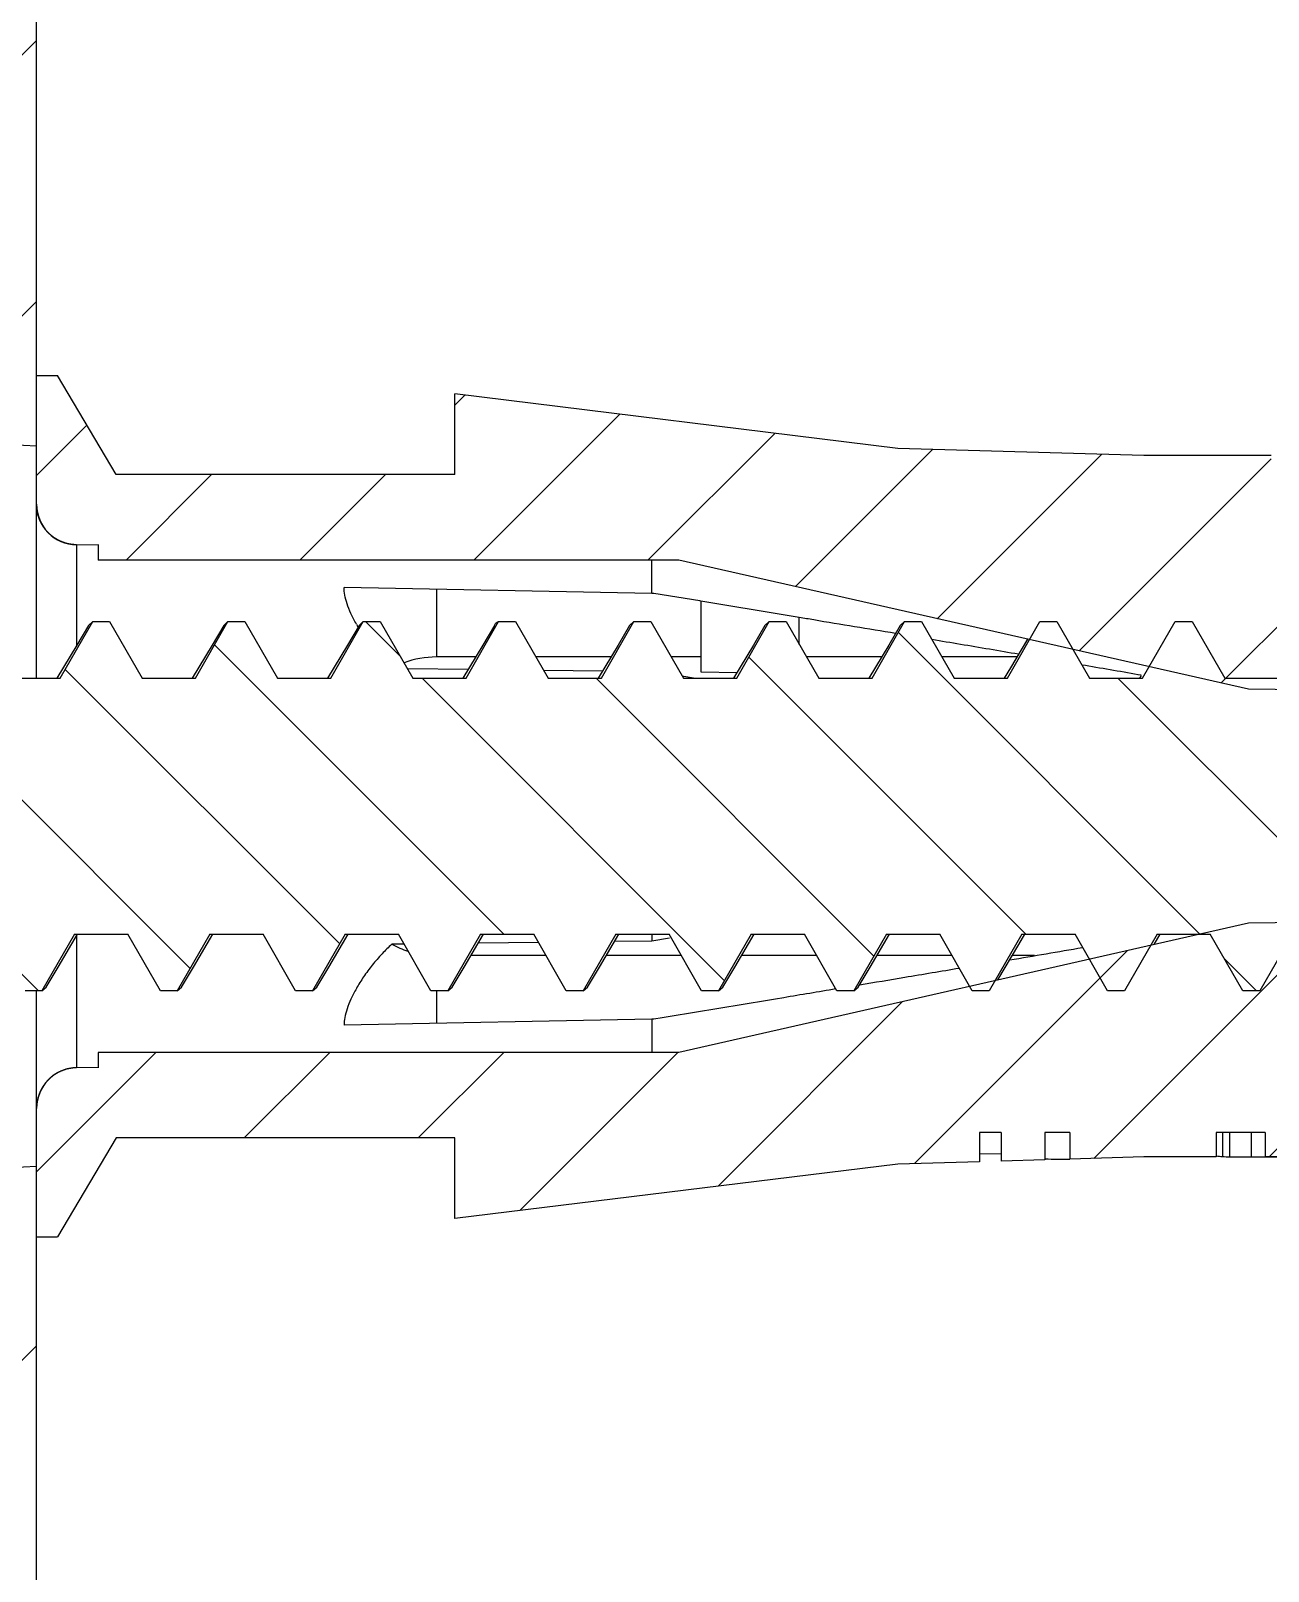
# Model space of a CAD drawing. Header units: millimetres. Extents: x 3559 to 4719, y 1270 to 1649.
# Drawn here: x 4385.96 to 4396.02, y 1458.05 to 1470.57 of the extents above; entities that cross this region are included whole.
import ezdxf

# ---------------------------------------------------------------- set-up
doc = ezdxf.new("R2010")
doc.units = ezdxf.units.MM
doc.layers.get('0').update_dxf_attribs({"linetype": 'CONTINUOUS'})

msp = doc.modelspace()

# ---------------------------------------------------------------- hatches: boundary and pattern name
h = msp.add_hatch()
h.set_pattern_fill('DEFAULT__7', color=5, scale=1.5, angle=45, style=0)
h.set_pattern_definition([(45, (3411.6533, 1037.0707), (-1.0606602, 1.0606602), [])])
edge = h.paths.add_edge_path()
edge.add_line((4382.411, 1452.069), (4382.411, 1454.069))
edge.add_line((4382.411, 1454.069), (4383.511, 1454.165))
edge.add_line((4383.511, 1454.165), (4383.511, 1457.569))
edge.add_line((4383.511, 1457.569), (4382.411, 1457.665))
edge.add_line((4382.411, 1457.665), (4382.411, 1458.269))
edge.add_line((4382.411, 1458.269), (4384.611, 1459.769))
edge.add_line((4384.611, 1459.769), (4384.611, 1461.269))
edge.add_line((4384.611, 1461.269), (4386.011, 1461.342))
edge.add_line((4386.011, 1461.342), (4386.011, 1452.513))
edge.add_spline(control_points=[(4386.011, 1452.513), (4386.011, 1452.343), (4385.894, 1452.221), (4385.724, 1452.213)], knot_values=[0, 0, 0, 0, 1, 1, 1, 1], degree=3, periodic=0)
edge.add_line((4385.724, 1452.213), (4382.411, 1452.069))
edge = h.paths.add_edge_path()
edge.add_line((4382.411, 1541.069), (4382.411, 1543.069))
edge.add_line((4382.411, 1543.069), (4385.724, 1542.924))
edge.add_spline(control_points=[(4386.011, 1542.624), (4386.011, 1542.794), (4385.894, 1542.916), (4385.724, 1542.924)], knot_values=[0, 0, 0, 0, 1, 1, 1, 1], degree=3, periodic=0)
edge.add_line((4386.011, 1542.624), (4386.011, 1533.795))
edge.add_line((4386.011, 1533.795), (4384.611, 1533.869))
edge.add_line((4384.611, 1533.869), (4384.611, 1535.369))
edge.add_line((4384.611, 1535.369), (4382.411, 1536.869))
edge.add_line((4382.411, 1536.869), (4382.411, 1537.472))
edge.add_line((4382.411, 1537.472), (4383.511, 1537.569))
edge.add_line((4383.511, 1537.569), (4383.511, 1540.972))
edge.add_line((4383.511, 1540.972), (4382.411, 1541.069))
h.paths.add_polyline_path([(4386.011, 1467.195), (4386.011, 1486.443), (4383.511, 1486.53), (4382.411, 1486.569), (4382.411, 1485.665), (4383.511, 1485.569), (4383.511, 1470.969), (4382.411, 1470.872), (4382.411, 1470.269), (4384.611, 1468.769), (4384.611, 1467.269)])
h.paths.add_polyline_path([(4386.011, 1508.694), (4386.011, 1527.942), (4384.611, 1527.869), (4384.611, 1526.369), (4382.411, 1524.869), (4382.411, 1524.265), (4383.511, 1524.169), (4383.511, 1509.569), (4382.411, 1509.472), (4382.411, 1508.569), (4383.511, 1508.607)])
h = msp.add_hatch()
h.set_pattern_fill('DEFAULT__3', color=2, angle=135, style=0)
h.set_pattern_definition([(135, (3411.6533, 1037.0707), (-0.7071068, -0.7071068), [])])
edge = h.paths.add_edge_path()
edge.add_line((4384.611, 1460.769), (4384.611, 1463.229))
edge.add_line((4384.611, 1463.229), (4384.685, 1463.229))
edge.add_line((4384.685, 1463.229), (4384.817, 1463))
edge.add_line((4384.817, 1463), (4384.955, 1463))
edge.add_line((4384.955, 1463), (4385.086, 1463.229))
edge.add_line((4385.086, 1463.229), (4385.652, 1463.229))
edge.add_line((4385.652, 1463.229), (4385.917, 1462.769))
edge.add_line((4385.917, 1462.769), (4386.055, 1462.769))
edge.add_line((4386.055, 1462.769), (4386.32, 1463.229))
edge.add_line((4386.32, 1463.229), (4386.752, 1463.229))
edge.add_line((4386.752, 1463.229), (4387.017, 1462.769))
edge.add_line((4387.017, 1462.769), (4387.155, 1462.769))
edge.add_line((4387.155, 1462.769), (4387.42, 1463.229))
edge.add_line((4387.42, 1463.229), (4387.852, 1463.229))
edge.add_line((4387.852, 1463.229), (4388.117, 1462.769))
edge.add_line((4388.117, 1462.769), (4388.255, 1462.769))
edge.add_line((4388.255, 1462.769), (4388.52, 1463.229))
edge.add_line((4388.52, 1463.229), (4388.952, 1463.229))
edge.add_line((4388.952, 1463.229), (4389.217, 1462.769))
edge.add_line((4389.217, 1462.769), (4389.355, 1462.769))
edge.add_line((4389.355, 1462.769), (4389.62, 1463.229))
edge.add_line((4389.62, 1463.229), (4390.052, 1463.229))
edge.add_line((4390.052, 1463.229), (4390.317, 1462.769))
edge.add_line((4390.317, 1462.769), (4390.455, 1462.769))
edge.add_line((4390.455, 1462.769), (4390.72, 1463.229))
edge.add_line((4390.72, 1463.229), (4391.152, 1463.229))
edge.add_line((4391.152, 1463.229), (4391.417, 1462.769))
edge.add_line((4391.417, 1462.769), (4391.555, 1462.769))
edge.add_line((4391.555, 1462.769), (4391.82, 1463.229))
edge.add_line((4391.82, 1463.229), (4392.252, 1463.229))
edge.add_line((4392.252, 1463.229), (4392.517, 1462.769))
edge.add_line((4392.517, 1462.769), (4392.655, 1462.769))
edge.add_line((4392.655, 1462.769), (4392.92, 1463.229))
edge.add_line((4392.92, 1463.229), (4393.352, 1463.229))
edge.add_line((4393.352, 1463.229), (4393.617, 1462.769))
edge.add_line((4393.617, 1462.769), (4393.755, 1462.769))
edge.add_line((4393.755, 1462.769), (4394.02, 1463.229))
edge.add_line((4394.02, 1463.229), (4394.452, 1463.229))
edge.add_line((4394.452, 1463.229), (4394.717, 1462.769))
edge.add_line((4394.717, 1462.769), (4394.855, 1462.769))
edge.add_line((4394.855, 1462.769), (4395.12, 1463.229))
edge.add_line((4395.12, 1463.229), (4395.552, 1463.229))
edge.add_line((4395.552, 1463.229), (4395.817, 1462.769))
edge.add_line((4395.817, 1462.769), (4395.955, 1462.769))
edge.add_line((4395.955, 1462.769), (4396.22, 1463.229))
edge.add_line((4396.22, 1463.229), (4396.652, 1463.229))
edge.add_line((4396.652, 1463.229), (4396.917, 1462.769))
edge.add_line((4396.917, 1462.769), (4397.055, 1462.769))
edge.add_line((4397.055, 1462.769), (4397.32, 1463.229))
edge.add_line((4397.32, 1463.229), (4397.752, 1463.229))
edge.add_line((4397.752, 1463.229), (4398.017, 1462.769))
edge.add_line((4398.017, 1462.769), (4398.155, 1462.769))
edge.add_line((4398.155, 1462.769), (4398.42, 1463.229))
edge.add_line((4398.42, 1463.229), (4398.852, 1463.229))
edge.add_line((4398.852, 1463.229), (4399.117, 1462.769))
edge.add_line((4399.117, 1462.769), (4399.255, 1462.769))
edge.add_line((4399.255, 1462.769), (4399.52, 1463.229))
edge.add_line((4399.52, 1463.229), (4399.952, 1463.229))
edge.add_line((4399.952, 1463.229), (4400.217, 1462.769))
edge.add_line((4400.217, 1462.769), (4400.355, 1462.769))
edge.add_line((4400.355, 1462.769), (4400.62, 1463.229))
edge.add_line((4400.62, 1463.229), (4401.052, 1463.229))
edge.add_line((4401.052, 1463.229), (4401.317, 1462.769))
edge.add_line((4401.317, 1462.769), (4401.455, 1462.769))
edge.add_line((4401.455, 1462.769), (4401.72, 1463.229))
edge.add_line((4401.72, 1463.229), (4402.152, 1463.229))
edge.add_line((4402.152, 1463.229), (4402.417, 1462.769))
edge.add_line((4402.417, 1462.769), (4402.555, 1462.769))
edge.add_line((4402.555, 1462.769), (4402.82, 1463.229))
edge.add_line((4402.82, 1463.229), (4403.252, 1463.229))
edge.add_line((4403.252, 1463.229), (4403.517, 1462.769))
edge.add_line((4403.517, 1462.769), (4403.655, 1462.769))
edge.add_line((4403.655, 1462.769), (4403.92, 1463.229))
edge.add_line((4403.92, 1463.229), (4404.352, 1463.229))
edge.add_line((4404.352, 1463.229), (4404.617, 1462.769))
edge.add_line((4404.617, 1462.769), (4404.755, 1462.769))
edge.add_line((4404.755, 1462.769), (4405.02, 1463.229))
edge.add_line((4405.02, 1463.229), (4405.452, 1463.229))
edge.add_line((4405.452, 1463.229), (4405.717, 1462.769))
edge.add_line((4405.717, 1462.769), (4405.855, 1462.769))
edge.add_line((4405.855, 1462.769), (4406.12, 1463.229))
edge.add_line((4406.12, 1463.229), (4406.566, 1463.229))
edge.add_line((4406.566, 1463.229), (4406.817, 1462.794))
edge.add_line((4406.817, 1462.794), (4406.955, 1462.794))
edge.add_line((4406.955, 1462.794), (4407.244, 1463.295))
edge.add_spline(control_points=[(4407.244, 1463.295), (4407.289, 1463.309), (4407.333, 1463.325), (4407.376, 1463.343)], knot_values=[0, 0, 0, 0, 1, 1, 1, 1], degree=3, periodic=0)
edge.add_line((4407.376, 1463.343), (4407.843, 1463.536))
edge.add_line((4407.843, 1463.536), (4407.917, 1463.407))
edge.add_line((4407.917, 1463.407), (4408.055, 1463.407))
edge.add_line((4408.055, 1463.407), (4408.219, 1463.692))
edge.add_line((4408.219, 1463.692), (4409.611, 1464.269))
edge.add_line((4409.611, 1464.269), (4407.793, 1465.021))
edge.add_line((4407.793, 1465.021), (4407.505, 1465.521))
edge.add_line((4407.505, 1465.521), (4407.367, 1465.521))
edge.add_line((4407.367, 1465.521), (4407.211, 1465.251))
edge.add_spline(control_points=[(4406.802, 1465.309), (4406.941, 1465.309), (4407.078, 1465.289), (4407.211, 1465.251)], knot_values=[0, 0, 0, 0, 1, 1, 1, 1], degree=3, periodic=0)
edge.add_line((4406.802, 1465.309), (4406.67, 1465.309))
edge.add_line((4406.67, 1465.309), (4406.405, 1465.769))
edge.add_line((4406.405, 1465.769), (4406.267, 1465.769))
edge.add_line((4406.267, 1465.769), (4406.002, 1465.309))
edge.add_line((4406.002, 1465.309), (4405.57, 1465.309))
edge.add_line((4405.57, 1465.309), (4405.305, 1465.769))
edge.add_line((4405.305, 1465.769), (4405.167, 1465.769))
edge.add_line((4405.167, 1465.769), (4404.902, 1465.309))
edge.add_line((4404.902, 1465.309), (4404.47, 1465.309))
edge.add_line((4404.47, 1465.309), (4404.205, 1465.769))
edge.add_line((4404.205, 1465.769), (4404.067, 1465.769))
edge.add_line((4404.067, 1465.769), (4403.802, 1465.309))
edge.add_line((4403.802, 1465.309), (4403.37, 1465.309))
edge.add_line((4403.37, 1465.309), (4403.105, 1465.769))
edge.add_line((4403.105, 1465.769), (4402.967, 1465.769))
edge.add_line((4402.967, 1465.769), (4402.702, 1465.309))
edge.add_line((4402.702, 1465.309), (4402.27, 1465.309))
edge.add_line((4402.27, 1465.309), (4402.005, 1465.769))
edge.add_line((4402.005, 1465.769), (4401.867, 1465.769))
edge.add_line((4401.867, 1465.769), (4401.602, 1465.309))
edge.add_line((4401.602, 1465.309), (4401.17, 1465.309))
edge.add_line((4401.17, 1465.309), (4400.905, 1465.769))
edge.add_line((4400.905, 1465.769), (4400.767, 1465.769))
edge.add_line((4400.767, 1465.769), (4400.502, 1465.309))
edge.add_line((4400.502, 1465.309), (4400.07, 1465.309))
edge.add_line((4400.07, 1465.309), (4399.805, 1465.769))
edge.add_line((4399.805, 1465.769), (4399.667, 1465.769))
edge.add_line((4399.667, 1465.769), (4399.402, 1465.309))
edge.add_line((4399.402, 1465.309), (4398.97, 1465.309))
edge.add_line((4398.97, 1465.309), (4398.705, 1465.769))
edge.add_line((4398.705, 1465.769), (4398.567, 1465.769))
edge.add_line((4398.567, 1465.769), (4398.302, 1465.309))
edge.add_line((4398.302, 1465.309), (4397.87, 1465.309))
edge.add_line((4397.87, 1465.309), (4397.605, 1465.769))
edge.add_line((4397.605, 1465.769), (4397.467, 1465.769))
edge.add_line((4397.467, 1465.769), (4397.202, 1465.309))
edge.add_line((4397.202, 1465.309), (4396.77, 1465.309))
edge.add_line((4396.77, 1465.309), (4396.505, 1465.769))
edge.add_line((4396.505, 1465.769), (4396.367, 1465.769))
edge.add_line((4396.367, 1465.769), (4396.102, 1465.309))
edge.add_line((4396.102, 1465.309), (4395.67, 1465.309))
edge.add_line((4395.67, 1465.309), (4395.405, 1465.769))
edge.add_line((4395.405, 1465.769), (4395.267, 1465.769))
edge.add_line((4395.267, 1465.769), (4395.002, 1465.309))
edge.add_line((4395.002, 1465.309), (4394.57, 1465.309))
edge.add_line((4394.57, 1465.309), (4394.305, 1465.769))
edge.add_line((4394.305, 1465.769), (4394.167, 1465.769))
edge.add_line((4394.167, 1465.769), (4393.902, 1465.309))
edge.add_line((4393.902, 1465.309), (4393.47, 1465.309))
edge.add_line((4393.47, 1465.309), (4393.205, 1465.769))
edge.add_line((4393.205, 1465.769), (4393.067, 1465.769))
edge.add_line((4393.067, 1465.769), (4392.802, 1465.309))
edge.add_line((4392.802, 1465.309), (4392.37, 1465.309))
edge.add_line((4392.37, 1465.309), (4392.105, 1465.769))
edge.add_line((4392.105, 1465.769), (4391.967, 1465.769))
edge.add_line((4391.967, 1465.769), (4391.702, 1465.309))
edge.add_line((4391.702, 1465.309), (4391.27, 1465.309))
edge.add_line((4391.27, 1465.309), (4391.005, 1465.769))
edge.add_line((4391.005, 1465.769), (4390.867, 1465.769))
edge.add_line((4390.867, 1465.769), (4390.602, 1465.309))
edge.add_line((4390.602, 1465.309), (4390.17, 1465.309))
edge.add_line((4390.17, 1465.309), (4389.905, 1465.769))
edge.add_line((4389.905, 1465.769), (4389.767, 1465.769))
edge.add_line((4389.767, 1465.769), (4389.502, 1465.309))
edge.add_line((4389.502, 1465.309), (4389.07, 1465.309))
edge.add_line((4389.07, 1465.309), (4388.805, 1465.769))
edge.add_line((4388.805, 1465.769), (4388.667, 1465.769))
edge.add_line((4388.667, 1465.769), (4388.402, 1465.309))
edge.add_line((4388.402, 1465.309), (4387.97, 1465.309))
edge.add_line((4387.97, 1465.309), (4387.705, 1465.769))
edge.add_line((4387.705, 1465.769), (4387.567, 1465.769))
edge.add_line((4387.567, 1465.769), (4387.302, 1465.309))
edge.add_line((4387.302, 1465.309), (4386.87, 1465.309))
edge.add_line((4386.87, 1465.309), (4386.605, 1465.769))
edge.add_line((4386.605, 1465.769), (4386.467, 1465.769))
edge.add_line((4386.467, 1465.769), (4386.202, 1465.309))
edge.add_line((4386.202, 1465.309), (4385.763, 1465.309))
edge.add_line((4385.763, 1465.309), (4385.505, 1465.757))
edge.add_line((4385.505, 1465.757), (4385.367, 1465.757))
edge.add_line((4385.367, 1465.757), (4385.108, 1465.309))
edge.add_line((4385.108, 1465.309), (4384.611, 1465.309))
edge.add_line((4384.611, 1465.309), (4384.611, 1467.769))
edge.add_line((4384.611, 1467.769), (4384.311, 1467.769))
edge.add_line((4384.311, 1467.769), (4384.311, 1466.969))
edge.add_spline(control_points=[(4382.793, 1466.029), (4383.07, 1466.64), (4383.64, 1466.994), (4384.311, 1466.969)], knot_values=[0, 0, 0, 0, 1, 1, 1, 1], degree=3, periodic=0)
edge.add_line((4382.793, 1466.029), (4384.11, 1465.019))
edge.add_line((4384.11, 1465.019), (4384.311, 1464.269))
edge.add_line((4384.311, 1464.269), (4384.11, 1463.519))
edge.add_line((4384.11, 1463.519), (4382.793, 1462.508))
edge.add_spline(control_points=[(4382.793, 1462.508), (4383.07, 1461.897), (4383.64, 1461.543), (4384.311, 1461.569)], knot_values=[0, 0, 0, 0, 1, 1, 1, 1], degree=3, periodic=0)
edge.add_line((4384.311, 1461.569), (4384.311, 1460.769))
edge.add_line((4384.311, 1460.769), (4384.611, 1460.769))
h = msp.add_hatch()
h.set_pattern_fill('DEFAULT__4', color=2, angle=45, style=0)
h.set_pattern_definition([(45, (3411.6533, 1037.0707), (-0.7071068, 0.7071068), [])])
edge = h.paths.add_edge_path()
edge.add_line((4410.861, 1463.469), (4395.861, 1463.319))
edge.add_line((4395.861, 1463.319), (4391.231, 1462.269))
edge.add_line((4391.231, 1462.269), (4386.511, 1462.269))
edge.add_line((4386.511, 1462.269), (4386.511, 1462.146))
edge.add_line((4386.511, 1462.146), (4386.517, 1462.146))
edge.add_line((4386.517, 1462.146), (4386.336, 1462.144))
edge.add_spline(control_points=[(4386.336, 1462.144), (4386.145, 1462.14), (4386.011, 1462.004), (4386.011, 1461.814)], knot_values=[0, 0, 0, 0, 1, 1, 1, 1], degree=3, periodic=0)
edge.add_line((4386.011, 1461.814), (4386.011, 1460.769))
edge.add_line((4386.011, 1460.769), (4386.181, 1460.769))
edge.add_line((4386.181, 1460.769), (4386.658, 1461.573))
edge.add_line((4386.658, 1461.573), (4389.411, 1461.573))
edge.add_line((4389.411, 1461.573), (4389.411, 1460.919))
edge.add_line((4389.411, 1460.919), (4393.011, 1461.361))
edge.add_line((4393.011, 1461.361), (4393.677, 1461.38))
edge.add_line((4393.677, 1461.38), (4393.677, 1461.619))
edge.add_line((4393.677, 1461.619), (4393.851, 1461.619))
edge.add_line((4393.851, 1461.619), (4393.851, 1461.385))
edge.add_line((4393.851, 1461.385), (4394.207, 1461.395))
edge.add_line((4394.207, 1461.395), (4394.207, 1461.619))
edge.add_line((4394.207, 1461.619), (4394.411, 1461.619))
edge.add_line((4394.411, 1461.619), (4394.411, 1461.401))
edge.add_line((4394.411, 1461.401), (4395.011, 1461.419))
edge.add_line((4395.011, 1461.419), (4395.6, 1461.419))
edge.add_line((4395.6, 1461.419), (4395.6, 1461.619))
edge.add_line((4395.6, 1461.619), (4395.999, 1461.619))
edge.add_line((4395.999, 1461.619), (4395.999, 1461.419))
edge.add_line((4395.999, 1461.419), (4396.632, 1461.419))
edge.add_line((4396.632, 1461.419), (4396.632, 1461.669))
edge.add_line((4396.632, 1461.669), (4396.79, 1461.669))
edge.add_line((4396.79, 1461.669), (4396.79, 1461.419))
edge.add_line((4396.79, 1461.419), (4397.125, 1461.419))
edge.add_line((4397.125, 1461.419), (4397.125, 1461.669))
edge.add_line((4397.125, 1461.669), (4397.297, 1461.669))
edge.add_line((4397.297, 1461.669), (4397.297, 1461.419))
edge.add_line((4397.297, 1461.419), (4397.632, 1461.419))
edge.add_line((4397.632, 1461.419), (4397.632, 1461.669))
edge.add_line((4397.632, 1461.669), (4397.79, 1461.669))
edge.add_line((4397.79, 1461.669), (4397.79, 1461.419))
edge.add_line((4397.79, 1461.419), (4398.111, 1461.419))
edge.add_line((4398.111, 1461.419), (4398.111, 1461.619))
edge.add_line((4398.111, 1461.619), (4399.22, 1461.619))
edge.add_line((4399.22, 1461.619), (4399.22, 1461.419))
edge.add_line((4399.22, 1461.419), (4399.486, 1461.419))
edge.add_line((4399.486, 1461.419), (4399.486, 1461.619))
edge.add_line((4399.486, 1461.619), (4399.646, 1461.619))
edge.add_line((4399.646, 1461.619), (4399.646, 1461.419))
edge.add_line((4399.646, 1461.419), (4399.912, 1461.419))
edge.add_line((4399.912, 1461.419), (4399.912, 1461.619))
edge.add_line((4399.912, 1461.619), (4400.071, 1461.619))
edge.add_line((4400.071, 1461.619), (4400.071, 1461.419))
edge.add_line((4400.071, 1461.419), (4400.337, 1461.419))
edge.add_line((4400.337, 1461.419), (4400.337, 1461.619))
edge.add_line((4400.337, 1461.619), (4400.497, 1461.619))
edge.add_line((4400.497, 1461.619), (4400.497, 1461.419))
edge.add_line((4400.497, 1461.419), (4400.763, 1461.419))
edge.add_line((4400.763, 1461.419), (4400.763, 1461.619))
edge.add_line((4400.763, 1461.619), (4400.923, 1461.619))
edge.add_line((4400.923, 1461.619), (4400.923, 1461.419))
edge.add_line((4400.923, 1461.419), (4401.189, 1461.419))
edge.add_line((4401.189, 1461.419), (4401.189, 1461.619))
edge.add_line((4401.189, 1461.619), (4401.348, 1461.619))
edge.add_line((4401.348, 1461.619), (4401.348, 1461.419))
edge.add_line((4401.348, 1461.419), (4401.615, 1461.419))
edge.add_line((4401.615, 1461.419), (4401.615, 1461.619))
edge.add_line((4401.615, 1461.619), (4402.011, 1461.619))
edge.add_line((4402.011, 1461.619), (4402.011, 1461.419))
edge.add_line((4402.011, 1461.419), (4402.397, 1461.419))
edge.add_line((4402.397, 1461.419), (4402.397, 1461.619))
edge.add_line((4402.397, 1461.619), (4403.312, 1461.619))
edge.add_line((4403.312, 1461.619), (4403.312, 1461.419))
edge.add_line((4403.312, 1461.419), (4404.009, 1461.419))
edge.add_line((4404.009, 1461.419), (4404.009, 1461.619))
edge.add_line((4404.009, 1461.619), (4404.24, 1461.619))
edge.add_line((4404.24, 1461.619), (4404.24, 1461.419))
edge.add_line((4404.24, 1461.419), (4405.187, 1461.419))
edge.add_line((4405.187, 1461.419), (4405.187, 1461.619))
edge.add_line((4405.187, 1461.619), (4405.817, 1461.619))
edge.add_line((4405.817, 1461.619), (4405.817, 1461.419))
edge.add_line((4405.817, 1461.419), (4406.461, 1461.419))
edge.add_line((4406.461, 1461.419), (4408.161, 1461.819))
edge.add_line((4408.161, 1461.819), (4409.461, 1461.819))
edge.add_line((4409.461, 1461.819), (4410.861, 1462.219))
edge.add_line((4410.861, 1462.219), (4410.861, 1463.469))
edge = h.paths.add_edge_path()
edge.add_line((4410.861, 1465.069), (4395.861, 1465.219))
edge.add_line((4395.861, 1465.219), (4391.231, 1466.269))
edge.add_line((4391.231, 1466.269), (4386.511, 1466.269))
edge.add_line((4386.511, 1466.269), (4386.511, 1466.391))
edge.add_line((4386.511, 1466.391), (4386.517, 1466.391))
edge.add_line((4386.517, 1466.391), (4386.336, 1466.394))
edge.add_spline(control_points=[(4386.336, 1466.394), (4386.145, 1466.397), (4386.011, 1466.533), (4386.011, 1466.723)], knot_values=[0, 0, 0, 0, 1, 1, 1, 1], degree=3, periodic=0)
edge.add_line((4386.011, 1466.723), (4386.011, 1467.769))
edge.add_line((4386.011, 1467.769), (4386.181, 1467.769))
edge.add_line((4386.181, 1467.769), (4386.658, 1466.964))
edge.add_line((4386.658, 1466.964), (4389.411, 1466.964))
edge.add_line((4389.411, 1466.964), (4389.411, 1467.619))
edge.add_line((4389.411, 1467.619), (4393.011, 1467.176))
edge.add_line((4393.011, 1467.176), (4395.011, 1467.119))
edge.add_line((4395.011, 1467.119), (4396.046, 1467.119))
edge.add_line((4396.046, 1467.119), (4396.046, 1466.919))
edge.add_line((4396.046, 1466.919), (4396.595, 1466.919))
edge.add_line((4396.595, 1466.919), (4396.595, 1467.119))
edge.add_line((4396.595, 1467.119), (4396.661, 1467.119))
edge.add_line((4396.661, 1467.119), (4396.661, 1466.919))
edge.add_line((4396.661, 1466.919), (4397.192, 1466.919))
edge.add_line((4397.192, 1466.919), (4397.192, 1467.119))
edge.add_line((4397.192, 1467.119), (4397.553, 1467.119))
edge.add_line((4397.553, 1467.119), (4397.553, 1466.919))
edge.add_line((4397.553, 1466.919), (4398.006, 1466.919))
edge.add_line((4398.006, 1466.919), (4398.006, 1467.119))
edge.add_line((4398.006, 1467.119), (4398.088, 1467.119))
edge.add_line((4398.088, 1467.119), (4398.088, 1466.919))
edge.add_line((4398.088, 1466.919), (4398.4, 1466.919))
edge.add_line((4398.4, 1466.919), (4398.4, 1467.119))
edge.add_line((4398.4, 1467.119), (4398.731, 1467.119))
edge.add_line((4398.731, 1467.119), (4398.731, 1466.919))
edge.add_line((4398.731, 1466.919), (4399.881, 1466.919))
edge.add_line((4399.881, 1466.919), (4399.881, 1467.119))
edge.add_line((4399.881, 1467.119), (4400.234, 1467.119))
edge.add_line((4400.234, 1467.119), (4400.234, 1466.919))
edge.add_line((4400.234, 1466.919), (4400.688, 1466.919))
edge.add_line((4400.688, 1466.919), (4400.688, 1467.119))
edge.add_line((4400.688, 1467.119), (4400.769, 1467.119))
edge.add_line((4400.769, 1467.119), (4400.769, 1466.919))
edge.add_line((4400.769, 1466.919), (4401.082, 1466.919))
edge.add_line((4401.082, 1466.919), (4401.082, 1467.119))
edge.add_line((4401.082, 1467.119), (4401.562, 1467.119))
edge.add_line((4401.562, 1467.119), (4401.562, 1466.919))
edge.add_line((4401.562, 1466.919), (4401.935, 1466.919))
edge.add_line((4401.935, 1466.919), (4401.935, 1467.119))
edge.add_line((4401.935, 1467.119), (4402.002, 1467.119))
edge.add_line((4402.002, 1467.119), (4402.002, 1466.919))
edge.add_line((4402.002, 1466.919), (4402.494, 1466.919))
edge.add_line((4402.494, 1466.919), (4402.494, 1467.119))
edge.add_line((4402.494, 1467.119), (4406.461, 1467.119))
edge.add_line((4406.461, 1467.119), (4408.161, 1466.719))
edge.add_line((4408.161, 1466.719), (4409.461, 1466.719))
edge.add_line((4409.461, 1466.719), (4410.861, 1466.319))
edge.add_line((4410.861, 1466.319), (4410.861, 1465.069))

# ---------------------------------------------------------------- linework, layer by layer
at = {"color": 7, "linetype": 'Continuous'}
for p, q in [((4386.011, 1465.309), (4386.011, 1529.367)), ((4386.011, 1467.195), (4386.011, 1486.443)), ((4386.011, 1467.769), (4386.181, 1467.769)), ((4386.011, 1467.769), (4386.181, 1467.769)), ((4386.011, 1466.723), (4386.011, 1467.769)), ((4386.658, 1466.964), (4386.181, 1467.769)), ((4386.658, 1466.964), (4386.181, 1467.769)), ((4389.411, 1466.964), (4389.411, 1467.619)), ((4393.011, 1467.176), (4389.411, 1467.619)), ((4393.011, 1467.176), (4389.411, 1467.619)), ((4389.411, 1466.964), (4389.411, 1467.619)), ((4386.011, 1467.195), (4384.611, 1467.269)), ((4386.011, 1467.195), (4384.611, 1467.269)), ((4395.011, 1467.119), (4393.011, 1467.176)), ((4395.011, 1467.119), (4393.011, 1467.176)), ((4396.046, 1467.119), (4395.011, 1467.119)), ((4396.046, 1467.119), (4395.011, 1467.119)), ((4389.411, 1466.964), (4386.658, 1466.964)), ((4389.411, 1466.964), (4386.658, 1466.964)), ((4386.336, 1466.394), (4386.336, 1465.575)), ((4386.517, 1466.391), (4386.336, 1466.394)), ((4386.517, 1466.391), (4386.336, 1466.394)), ((4386.511, 1466.391), (4386.511, 1466.269)), ((4386.517, 1466.391), (4386.511, 1466.391)), ((4386.517, 1466.391), (4386.511, 1466.391)), ((4386.511, 1466.391), (4386.511, 1466.269)), ((4391.231, 1466.269), (4386.511, 1466.269)), ((4391.231, 1466.269), (4386.511, 1466.269)), ((4391.011, 1466.001), (4391.011, 1466.269)), ((4395.861, 1465.219), (4391.231, 1466.269)), ((4395.861, 1465.219), (4391.231, 1466.269)), ((4391.011, 1465.998), (4388.511, 1466.046)), ((4389.261, 1466.032), (4389.261, 1465.482)), ((4391.028, 1465.998), (4391.011, 1466.001)), ((4391.028, 1465.998), (4391.011, 1465.998)), ((4391.402, 1465.937), (4391.028, 1465.998)), ((4391.411, 1465.935), (4391.402, 1465.937)), ((4392.113, 1465.819), (4391.411, 1465.935)), ((4391.411, 1465.935), (4391.411, 1465.36)), ((4386.202, 1465.309), (4386.467, 1465.769)), ((4386.202, 1465.309), (4386.467, 1465.769)), ((4386.432, 1465.739), (4386.338, 1465.579)), ((4386.432, 1465.739), (4386.467, 1465.769)), ((4386.467, 1465.769), (4386.605, 1465.769)), ((4386.467, 1465.769), (4386.605, 1465.769)), ((4386.605, 1465.769), (4386.87, 1465.309)), ((4386.605, 1465.769), (4386.87, 1465.309)), ((4387.302, 1465.309), (4387.567, 1465.769)), ((4387.302, 1465.309), (4387.567, 1465.769)), ((4387.532, 1465.739), (4387.438, 1465.579)), ((4387.532, 1465.739), (4387.567, 1465.769)), ((4387.567, 1465.769), (4387.705, 1465.769)), ((4387.567, 1465.769), (4387.705, 1465.769)), ((4387.705, 1465.769), (4387.97, 1465.309)), ((4387.705, 1465.769), (4387.97, 1465.309)), ((4388.402, 1465.309), (4388.667, 1465.769)), ((4388.402, 1465.309), (4388.667, 1465.769)), ((4388.632, 1465.739), (4388.538, 1465.579)), ((4388.632, 1465.739), (4388.667, 1465.769)), ((4388.667, 1465.769), (4388.805, 1465.769)), ((4388.667, 1465.769), (4388.805, 1465.769)), ((4388.805, 1465.769), (4389.07, 1465.309)), ((4388.805, 1465.769), (4389.07, 1465.309)), ((4389.502, 1465.309), (4389.767, 1465.769)), ((4389.502, 1465.309), (4389.767, 1465.769)), ((4389.732, 1465.739), (4389.638, 1465.579)), ((4389.732, 1465.739), (4389.742, 1465.753)), ((4389.767, 1465.769), (4389.905, 1465.769)), ((4389.767, 1465.769), (4389.905, 1465.769)), ((4389.905, 1465.769), (4390.17, 1465.309)), ((4389.905, 1465.769), (4390.17, 1465.309)), ((4390.602, 1465.309), (4390.867, 1465.769)), ((4390.602, 1465.309), (4390.867, 1465.769)), ((4390.832, 1465.739), (4390.738, 1465.579)), ((4390.832, 1465.739), (4390.867, 1465.769)), ((4390.867, 1465.769), (4391.005, 1465.769)), ((4390.867, 1465.769), (4391.005, 1465.769)), ((4391.005, 1465.769), (4391.27, 1465.309)), ((4391.005, 1465.769), (4391.27, 1465.309)), ((4391.702, 1465.309), (4391.967, 1465.769)), ((4391.702, 1465.309), (4391.967, 1465.769)), ((4391.932, 1465.739), (4391.838, 1465.579)), ((4391.932, 1465.739), (4391.967, 1465.769)), ((4391.967, 1465.769), (4392.105, 1465.769)), ((4391.967, 1465.769), (4392.105, 1465.769)), ((4392.105, 1465.769), (4392.37, 1465.309)), ((4392.105, 1465.769), (4392.37, 1465.309)), ((4392.211, 1465.803), (4392.113, 1465.819)), ((4392.211, 1465.584), (4392.211, 1465.803)), ((4392.802, 1465.309), (4393.067, 1465.769)), ((4392.802, 1465.309), (4393.067, 1465.769)), ((4393.032, 1465.739), (4392.938, 1465.579)), ((4393.032, 1465.739), (4393.067, 1465.769)), ((4393.067, 1465.769), (4393.205, 1465.769)), ((4393.067, 1465.769), (4393.205, 1465.769)), ((4393.205, 1465.769), (4393.47, 1465.309)), ((4393.205, 1465.769), (4393.47, 1465.309)), ((4393.902, 1465.309), (4394.167, 1465.769)), ((4393.902, 1465.309), (4394.167, 1465.769)), ((4394.167, 1465.769), (4394.305, 1465.769)), ((4394.167, 1465.769), (4394.305, 1465.769)), ((4394.305, 1465.769), (4394.57, 1465.309)), ((4394.305, 1465.769), (4394.57, 1465.309)), ((4395.002, 1465.309), (4395.267, 1465.769)), ((4395.002, 1465.309), (4395.267, 1465.769)), ((4395.267, 1465.769), (4395.405, 1465.769)), ((4395.267, 1465.769), (4395.405, 1465.769)), ((4395.405, 1465.769), (4395.67, 1465.309)), ((4395.405, 1465.769), (4395.67, 1465.309)), ((4386.338, 1465.579), (4386.177, 1465.309)), ((4387.438, 1465.579), (4387.277, 1465.309)), ((4388.538, 1465.579), (4388.377, 1465.309)), ((4389.638, 1465.579), (4389.477, 1465.309)), ((4390.738, 1465.579), (4390.577, 1465.309)), ((4391.838, 1465.579), (4391.677, 1465.309)), ((4392.938, 1465.579), (4392.777, 1465.309)), ((4394.065, 1465.626), (4393.928, 1465.394)), ((4389.58, 1465.482), (4389.261, 1465.482)), ((4390.68, 1465.482), (4390.07, 1465.482)), ((4391.411, 1465.482), (4391.17, 1465.482)), ((4392.88, 1465.482), (4392.27, 1465.482)), ((4393.98, 1465.482), (4393.37, 1465.482)), ((4389.025, 1465.388), (4389.521, 1465.382)), ((4390.132, 1465.375), (4390.613, 1465.369)), ((4391.272, 1465.322), (4391.262, 1465.323)), ((4391.411, 1465.36), (4391.706, 1465.356)), ((4393.928, 1465.394), (4393.877, 1465.309)), ((4394.991, 1465.333), (4394.964, 1465.338)), ((4394.991, 1465.332), (4394.977, 1465.309)), ((4385.763, 1465.309), (4386.202, 1465.309)), ((4385.763, 1465.309), (4386.202, 1465.309)), ((4386.87, 1465.309), (4387.302, 1465.309)), ((4386.87, 1465.309), (4387.302, 1465.309)), ((4387.97, 1465.309), (4388.402, 1465.309)), ((4387.97, 1465.309), (4388.402, 1465.309)), ((4389.07, 1465.309), (4389.502, 1465.309)), ((4389.07, 1465.309), (4389.502, 1465.309)), ((4390.17, 1465.309), (4390.602, 1465.309)), ((4390.17, 1465.309), (4390.602, 1465.309)), ((4391.27, 1465.309), (4391.702, 1465.309)), ((4391.27, 1465.309), (4391.702, 1465.309)), ((4391.351, 1465.309), (4391.272, 1465.322)), ((4392.37, 1465.309), (4392.802, 1465.309)), ((4392.37, 1465.309), (4392.802, 1465.309)), ((4393.47, 1465.309), (4393.902, 1465.309)), ((4393.47, 1465.309), (4393.902, 1465.309)), ((4394.57, 1465.309), (4395.002, 1465.309)), ((4394.57, 1465.309), (4395.002, 1465.309)), ((4395.67, 1465.309), (4396.102, 1465.309)), ((4395.67, 1465.309), (4396.102, 1465.309)), ((4410.861, 1465.069), (4395.861, 1465.219)), ((4410.861, 1465.069), (4395.861, 1465.219)), ((4410.861, 1463.469), (4395.861, 1463.319)), ((4410.861, 1463.469), (4395.861, 1463.319)), ((4386.32, 1463.229), (4386.055, 1462.769)), ((4386.32, 1463.229), (4386.055, 1462.769)), ((4386.186, 1462.962), (4386.345, 1463.229)), ((4386.32, 1463.229), (4386.752, 1463.229)), ((4386.32, 1463.229), (4386.752, 1463.229)), ((4386.336, 1463.213), (4386.336, 1462.144)), ((4387.017, 1462.769), (4386.752, 1463.229)), ((4387.017, 1462.769), (4386.752, 1463.229)), ((4387.42, 1463.229), (4387.155, 1462.769)), ((4387.42, 1463.229), (4387.155, 1462.769)), ((4387.286, 1462.962), (4387.445, 1463.229)), ((4387.42, 1463.229), (4387.852, 1463.229)), ((4387.42, 1463.229), (4387.852, 1463.229)), ((4388.117, 1462.769), (4387.852, 1463.229)), ((4388.117, 1462.769), (4387.852, 1463.229)), ((4388.52, 1463.229), (4388.255, 1462.769)), ((4388.52, 1463.229), (4388.255, 1462.769)), ((4388.386, 1462.962), (4388.545, 1463.229)), ((4388.52, 1463.229), (4388.952, 1463.229)), ((4388.52, 1463.229), (4388.952, 1463.229)), ((4389.217, 1462.769), (4388.952, 1463.229)), ((4389.217, 1462.769), (4388.952, 1463.229)), ((4389.62, 1463.229), (4389.355, 1462.769)), ((4389.62, 1463.229), (4389.355, 1462.769)), ((4389.486, 1462.962), (4389.645, 1463.229)), ((4389.62, 1463.229), (4390.052, 1463.229)), ((4389.62, 1463.229), (4390.052, 1463.229)), ((4390.317, 1462.769), (4390.052, 1463.229)), ((4390.317, 1462.769), (4390.052, 1463.229)), ((4390.72, 1463.229), (4390.455, 1462.769)), ((4390.72, 1463.229), (4390.455, 1462.769)), ((4390.586, 1462.962), (4390.745, 1463.229)), ((4390.72, 1463.229), (4391.152, 1463.229)), ((4390.72, 1463.229), (4391.152, 1463.229)), ((4391.011, 1463.229), (4391.011, 1463.173)), ((4391.157, 1463.197), (4391.011, 1463.173)), ((4391.417, 1462.769), (4391.152, 1463.229)), ((4391.417, 1462.769), (4391.152, 1463.229)), ((4395.861, 1463.319), (4391.231, 1462.269)), ((4395.861, 1463.319), (4391.231, 1462.269)), ((4391.82, 1463.229), (4391.555, 1462.769)), ((4391.82, 1463.229), (4391.555, 1462.769)), ((4391.686, 1462.962), (4391.845, 1463.229)), ((4391.82, 1463.229), (4392.252, 1463.229)), ((4391.82, 1463.229), (4392.252, 1463.229)), ((4392.517, 1462.769), (4392.252, 1463.229)), ((4392.517, 1462.769), (4392.252, 1463.229)), ((4392.92, 1463.229), (4392.655, 1462.769)), ((4392.92, 1463.229), (4392.655, 1462.769)), ((4392.786, 1462.962), (4392.945, 1463.229)), ((4392.92, 1463.229), (4393.352, 1463.229)), ((4392.92, 1463.229), (4393.352, 1463.229)), ((4393.617, 1462.769), (4393.352, 1463.229)), ((4393.617, 1462.769), (4393.352, 1463.229)), ((4394.02, 1463.229), (4393.755, 1462.769)), ((4394.02, 1463.229), (4393.755, 1462.769)), ((4393.996, 1463.146), (4394.045, 1463.229)), ((4394.02, 1463.229), (4394.452, 1463.229)), ((4394.02, 1463.229), (4394.452, 1463.229)), ((4394.717, 1462.769), (4394.452, 1463.229)), ((4394.717, 1462.769), (4394.452, 1463.229)), ((4395.12, 1463.229), (4394.855, 1462.769)), ((4395.12, 1463.229), (4394.855, 1462.769)), ((4395.095, 1463.145), (4395.145, 1463.229)), ((4395.12, 1463.229), (4395.552, 1463.229)), ((4395.12, 1463.229), (4395.552, 1463.229)), ((4395.817, 1462.769), (4395.552, 1463.229)), ((4395.817, 1462.769), (4395.552, 1463.229)), ((4396.22, 1463.229), (4395.955, 1462.769)), ((4396.22, 1463.229), (4395.955, 1462.769)), ((4388.997, 1463.149), (4388.899, 1463.148)), ((4390.09, 1463.162), (4389.602, 1463.156)), ((4391.011, 1463.173), (4390.709, 1463.169)), ((4393.824, 1462.857), (4393.996, 1463.146)), ((4386.09, 1462.798), (4386.186, 1462.962)), ((4387.19, 1462.798), (4387.286, 1462.962)), ((4388.29, 1462.798), (4388.386, 1462.962)), ((4389.39, 1462.798), (4389.486, 1462.962)), ((4390.152, 1463.055), (4389.541, 1463.055)), ((4390.49, 1462.798), (4390.586, 1462.962)), ((4391.252, 1463.055), (4390.641, 1463.055)), ((4391.59, 1462.798), (4391.686, 1462.962)), ((4392.352, 1463.055), (4391.741, 1463.055)), ((4392.69, 1462.798), (4392.786, 1462.962)), ((4393.452, 1463.055), (4392.841, 1463.055)), ((4394.123, 1463.055), (4393.941, 1463.055)), ((4386.055, 1462.769), (4385.917, 1462.769)), ((4386.055, 1462.769), (4385.917, 1462.769)), ((4386.011, 1452.513), (4386.011, 1462.767)), ((4386.055, 1462.769), (4386.09, 1462.798)), ((4387.155, 1462.769), (4387.017, 1462.769)), ((4387.155, 1462.769), (4387.017, 1462.769)), ((4387.155, 1462.769), (4387.19, 1462.798)), ((4388.255, 1462.769), (4388.117, 1462.769)), ((4388.255, 1462.769), (4388.117, 1462.769)), ((4388.255, 1462.769), (4388.29, 1462.798)), ((4389.355, 1462.769), (4389.217, 1462.769)), ((4389.355, 1462.769), (4389.217, 1462.769)), ((4389.261, 1462.769), (4389.261, 1462.506)), ((4389.355, 1462.769), (4389.39, 1462.798)), ((4390.455, 1462.769), (4390.317, 1462.769)), ((4390.455, 1462.769), (4390.317, 1462.769)), ((4390.455, 1462.769), (4390.49, 1462.798)), ((4391.555, 1462.769), (4391.417, 1462.769)), ((4391.555, 1462.769), (4391.417, 1462.769)), ((4391.555, 1462.769), (4391.59, 1462.798)), ((4392.655, 1462.769), (4392.517, 1462.769)), ((4392.655, 1462.769), (4392.517, 1462.769)), ((4392.655, 1462.769), (4392.69, 1462.798)), ((4393.755, 1462.769), (4393.617, 1462.769)), ((4393.755, 1462.769), (4393.617, 1462.769)), ((4394.855, 1462.769), (4394.717, 1462.769)), ((4394.855, 1462.769), (4394.717, 1462.769)), ((4395.955, 1462.769), (4395.817, 1462.769)), ((4395.955, 1462.769), (4395.817, 1462.769)), ((4391.011, 1462.539), (4388.511, 1462.491)), ((4391.029, 1462.539), (4391.011, 1462.536)), ((4391.029, 1462.539), (4391.011, 1462.539)), ((4391.011, 1462.536), (4391.011, 1462.269)), ((4386.511, 1462.269), (4386.511, 1462.146)), ((4391.231, 1462.269), (4386.511, 1462.269)), ((4391.231, 1462.269), (4386.511, 1462.269)), ((4386.511, 1462.269), (4386.511, 1462.146)), ((4386.517, 1462.146), (4386.336, 1462.144)), ((4386.517, 1462.146), (4386.336, 1462.144)), ((4386.517, 1462.146), (4386.511, 1462.146)), ((4386.517, 1462.146), (4386.511, 1462.146)), ((4386.011, 1460.769), (4386.011, 1461.814)), ((4386.658, 1461.573), (4386.181, 1460.769)), ((4386.658, 1461.573), (4386.181, 1460.769)), ((4389.411, 1461.573), (4386.658, 1461.573)), ((4389.411, 1461.573), (4386.658, 1461.573)), ((4389.411, 1460.919), (4389.411, 1461.573)), ((4389.411, 1460.919), (4389.411, 1461.573)), ((4393.677, 1461.619), (4393.677, 1461.38)), ((4393.851, 1461.619), (4393.677, 1461.619)), ((4393.677, 1461.619), (4393.677, 1461.38)), ((4393.851, 1461.619), (4393.677, 1461.619)), ((4393.851, 1461.619), (4393.851, 1461.385)), ((4393.851, 1461.619), (4393.851, 1461.385)), ((4394.207, 1461.619), (4394.207, 1461.395)), ((4394.411, 1461.619), (4394.207, 1461.619)), ((4394.207, 1461.619), (4394.207, 1461.395)), ((4394.411, 1461.619), (4394.207, 1461.619)), ((4394.411, 1461.619), (4394.411, 1461.401)), ((4394.411, 1461.619), (4394.411, 1461.401)), ((4395.6, 1461.619), (4395.6, 1461.419)), ((4395.999, 1461.619), (4395.6, 1461.619)), ((4395.6, 1461.619), (4395.6, 1461.419)), ((4395.999, 1461.619), (4395.6, 1461.619)), ((4395.651, 1461.622), (4395.651, 1461.421)), ((4395.709, 1461.62), (4395.709, 1461.419)), ((4395.883, 1461.619), (4395.883, 1461.419)), ((4395.999, 1461.619), (4395.999, 1461.419)), ((4395.999, 1461.619), (4395.999, 1461.419)), ((4393.677, 1461.443), (4393.851, 1461.448)), ((4386.011, 1461.342), (4384.611, 1461.269)), ((4386.011, 1461.342), (4384.611, 1461.269)), ((4386.011, 1452.513), (4386.011, 1461.342)), ((4393.011, 1461.361), (4389.411, 1460.919)), ((4393.011, 1461.361), (4389.411, 1460.919)), ((4393.677, 1461.38), (4393.011, 1461.361)), ((4393.677, 1461.38), (4393.011, 1461.361)), ((4394.207, 1461.395), (4393.851, 1461.385)), ((4394.207, 1461.395), (4393.851, 1461.385)), ((4395.011, 1461.419), (4394.411, 1461.401)), ((4395.011, 1461.419), (4394.411, 1461.401)), ((4395.6, 1461.419), (4395.011, 1461.419)), ((4395.6, 1461.419), (4395.011, 1461.419)), ((4395.883, 1461.419), (4396.632, 1461.419)), ((4396.632, 1461.419), (4395.999, 1461.419)), ((4386.011, 1460.769), (4386.181, 1460.769)), ((4386.011, 1460.769), (4386.181, 1460.769))]:
    msp.add_line(p, q, dxfattribs=at)
for centre, radius, start, end in [((4386.341, 1466.723), 0.33, 180, 269.081), ((4389.725, 1466.383), 1.283, 209.6707, 210.2484), ((4389.742, 1466.393), 1.303, 210.2477, 210.5419), ((4389.754, 1466.401), 1.317, 210.5419, 210.8403), ((4359.168, 1259.616), 208.813, 80.12906, 80.25607), ((4346.406, 1743.37), 284.348, 279.61936, 279.7404), ((4386.341, 1461.814), 0.33, 90.919, 180)]:
    msp.add_arc(centre, radius, start, end, dxfattribs=at)
for centre, major_axis, ratio, start_param, end_param in [((4389.261, 1464.732), (0.75, 0), 1, 1.570219, 1.929209), ((4389.261, 1463.805), (0, 0.75), 1, -3.645007, -3.454508), ((4394.339, 1464.269), (0, 2.868), 0.932954, -3.190791, -3.11479), ((4395.719, 1464.269), (0, 2.85), 0.524596, -3.220176, -3.187148), ((4395.787, 1464.269), (2.99, 0), 0.953114, -1.616351, -1.596928), ((4395.943, 1464.269), (8.971, 0), 0.317704, -1.596928, -1.577515)]:
    msp.add_ellipse(centre, major_axis=major_axis, ratio=ratio, start_param=start_param, end_param=end_param, dxfattribs=at)
for points, start_tangent, end_tangent in [([(4386.336, 1466.394), (4386.328, 1466.394), (4386.325, 1466.394), (4386.321, 1466.394), (4386.317, 1466.394), (4386.314, 1466.395), (4386.31, 1466.395), (4386.306, 1466.395), (4386.303, 1466.396), (4386.299, 1466.396), (4386.295, 1466.397), (4386.291, 1466.397), (4386.288, 1466.398), (4386.284, 1466.398), (4386.28, 1466.399), (4386.276, 1466.4), (4386.272, 1466.401), (4386.269, 1466.401), (4386.265, 1466.402), (4386.261, 1466.403), (4386.257, 1466.404), (4386.253, 1466.405), (4386.25, 1466.406), (4386.246, 1466.407), (4386.242, 1466.409), (4386.238, 1466.41), (4386.234, 1466.411), (4386.231, 1466.412), (4386.227, 1466.414), (4386.223, 1466.415), (4386.219, 1466.417), (4386.216, 1466.418), (4386.212, 1466.42), (4386.208, 1466.421), (4386.204, 1466.423), (4386.201, 1466.425), (4386.197, 1466.427), (4386.193, 1466.428), (4386.19, 1466.43), (4386.186, 1466.432), (4386.182, 1466.434), (4386.179, 1466.436), (4386.175, 1466.438), (4386.172, 1466.44), (4386.168, 1466.442), (4386.164, 1466.445), (4386.161, 1466.447), (4386.157, 1466.449), (4386.154, 1466.451), (4386.151, 1466.454), (4386.147, 1466.456), (4386.144, 1466.459), (4386.14, 1466.461), (4386.137, 1466.464), (4386.134, 1466.467), (4386.131, 1466.469), (4386.127, 1466.472), (4386.124, 1466.475), (4386.121, 1466.477), (4386.118, 1466.48), (4386.115, 1466.483), (4386.112, 1466.486), (4386.109, 1466.489), (4386.106, 1466.492), (4386.103, 1466.495), (4386.1, 1466.498), (4386.097, 1466.501), (4386.094, 1466.504), (4386.091, 1466.508), (4386.089, 1466.511), (4386.086, 1466.514), (4386.083, 1466.517), (4386.081, 1466.521), (4386.078, 1466.524), (4386.076, 1466.527), (4386.073, 1466.531), (4386.071, 1466.534), (4386.068, 1466.537), (4386.066, 1466.541), (4386.064, 1466.544), (4386.061, 1466.548), (4386.059, 1466.552), (4386.057, 1466.555), (4386.055, 1466.559), (4386.053, 1466.562), (4386.051, 1466.566), (4386.049, 1466.57), (4386.047, 1466.573), (4386.045, 1466.577), (4386.043, 1466.581), (4386.042, 1466.584), (4386.04, 1466.588), (4386.038, 1466.592), (4386.037, 1466.596), (4386.035, 1466.599), (4386.034, 1466.603), (4386.032, 1466.607), (4386.031, 1466.611), (4386.029, 1466.614), (4386.028, 1466.618), (4386.027, 1466.622), (4386.026, 1466.626), (4386.025, 1466.63), (4386.023, 1466.633), (4386.022, 1466.637), (4386.021, 1466.641), (4386.02, 1466.645), (4386.019, 1466.649), (4386.019, 1466.653), (4386.018, 1466.656), (4386.017, 1466.66), (4386.016, 1466.664), (4386.016, 1466.668), (4386.015, 1466.672), (4386.014, 1466.675), (4386.014, 1466.679), (4386.013, 1466.683), (4386.013, 1466.687), (4386.013, 1466.69), (4386.012, 1466.694), (4386.012, 1466.698), (4386.012, 1466.702), (4386.011, 1466.705), (4386.011, 1466.709), (4386.011, 1466.713), (4386.011, 1466.716), (4386.011, 1466.723)], (-0.999871, 0.01604), (0, 1)), ([(4388.611, 1465.748), (4388.566, 1465.836), (4388.535, 1465.915), (4388.517, 1465.985), (4388.511, 1466.046)], (-0.495, 0.868893), (0, 1)), ([(4389.742, 1465.753), (4389.755, 1465.765)], (0.63413, 0.773227), (0.858524, 0.512773)), ([(4389.755, 1465.765), (4389.767, 1465.769)], (0.858524, 0.512773), (1, 0)), ([(4392.993, 1465.673), (4392.328, 1465.783), (4392.211, 1465.803)], (-0.98632, 0.164842), (-0.986537, 0.16354)), ([(4393.993, 1465.504), (4393.521, 1465.584), (4393.289, 1465.623)], (-0.985896, 0.167358), (-0.986216, 0.165466)), ([(4388.899, 1463.148), (4388.819, 1463.069), (4388.74, 1462.978), (4388.669, 1462.882), (4388.611, 1462.789), (4388.566, 1462.701), (4388.535, 1462.622), (4388.517, 1462.552), (4388.511, 1462.491)], (-0.745751, -0.666224), (0, -1)), ([(4393.512, 1462.951), (4393.068, 1462.877), (4392.7, 1462.815)], (-0.986129, -0.165982), (-0.986411, -0.164297)), ([(4392.508, 1462.784), (4392.084, 1462.713), (4391.029, 1462.539)], (-0.986464, -0.163979), (-0.986754, -0.162223)), ([(4386.336, 1462.144), (4386.328, 1462.143), (4386.325, 1462.143), (4386.321, 1462.143), (4386.317, 1462.143), (4386.314, 1462.142), (4386.31, 1462.142), (4386.306, 1462.142), (4386.303, 1462.141), (4386.299, 1462.141), (4386.295, 1462.14), (4386.291, 1462.14), (4386.288, 1462.139), (4386.284, 1462.139), (4386.28, 1462.138), (4386.276, 1462.137), (4386.272, 1462.136), (4386.269, 1462.136), (4386.265, 1462.135), (4386.261, 1462.134), (4386.257, 1462.133), (4386.253, 1462.132), (4386.25, 1462.131), (4386.246, 1462.13), (4386.242, 1462.128), (4386.238, 1462.127), (4386.234, 1462.126), (4386.231, 1462.125), (4386.227, 1462.123), (4386.223, 1462.122), (4386.219, 1462.12), (4386.216, 1462.119), (4386.212, 1462.117), (4386.208, 1462.116), (4386.204, 1462.114), (4386.201, 1462.112), (4386.197, 1462.111), (4386.193, 1462.109), (4386.19, 1462.107), (4386.186, 1462.105), (4386.182, 1462.103), (4386.179, 1462.101), (4386.175, 1462.099), (4386.172, 1462.097), (4386.168, 1462.095), (4386.164, 1462.092), (4386.161, 1462.09), (4386.157, 1462.088), (4386.154, 1462.086), (4386.151, 1462.083), (4386.147, 1462.081), (4386.144, 1462.078), (4386.14, 1462.076), (4386.137, 1462.073), (4386.134, 1462.07), (4386.131, 1462.068), (4386.127, 1462.065), (4386.124, 1462.062), (4386.121, 1462.06), (4386.118, 1462.057), (4386.115, 1462.054), (4386.112, 1462.051), (4386.109, 1462.048), (4386.106, 1462.045), (4386.103, 1462.042), (4386.1, 1462.039), (4386.097, 1462.036), (4386.094, 1462.033), (4386.091, 1462.03), (4386.089, 1462.026), (4386.086, 1462.023), (4386.083, 1462.02), (4386.081, 1462.016), (4386.078, 1462.013), (4386.076, 1462.01), (4386.073, 1462.006), (4386.071, 1462.003), (4386.068, 1462), (4386.066, 1461.996), (4386.064, 1461.993), (4386.061, 1461.989), (4386.059, 1461.985), (4386.057, 1461.982), (4386.055, 1461.978), (4386.053, 1461.975), (4386.051, 1461.971), (4386.049, 1461.967), (4386.047, 1461.964), (4386.045, 1461.96), (4386.043, 1461.956), (4386.042, 1461.953), (4386.04, 1461.949), (4386.038, 1461.945), (4386.037, 1461.941), (4386.035, 1461.938), (4386.034, 1461.934), (4386.032, 1461.93), (4386.031, 1461.926), (4386.029, 1461.923), (4386.028, 1461.919), (4386.027, 1461.915), (4386.026, 1461.911), (4386.025, 1461.907), (4386.023, 1461.904), (4386.022, 1461.9), (4386.021, 1461.896), (4386.02, 1461.892), (4386.019, 1461.888), (4386.019, 1461.884), (4386.018, 1461.881), (4386.017, 1461.877), (4386.016, 1461.873), (4386.016, 1461.869), (4386.015, 1461.866), (4386.014, 1461.862), (4386.014, 1461.858), (4386.013, 1461.854), (4386.013, 1461.85), (4386.013, 1461.847), (4386.012, 1461.843), (4386.012, 1461.839), (4386.012, 1461.836), (4386.011, 1461.832), (4386.011, 1461.828), (4386.011, 1461.824), (4386.011, 1461.821), (4386.011, 1461.814)], (-0.999871, -0.01604), (0, -1))]:
    msp.add_spline(points, degree=3, dxfattribs=dict(at, start_tangent=start_tangent, end_tangent=end_tangent))

doc.saveas('drawing.dxf')
